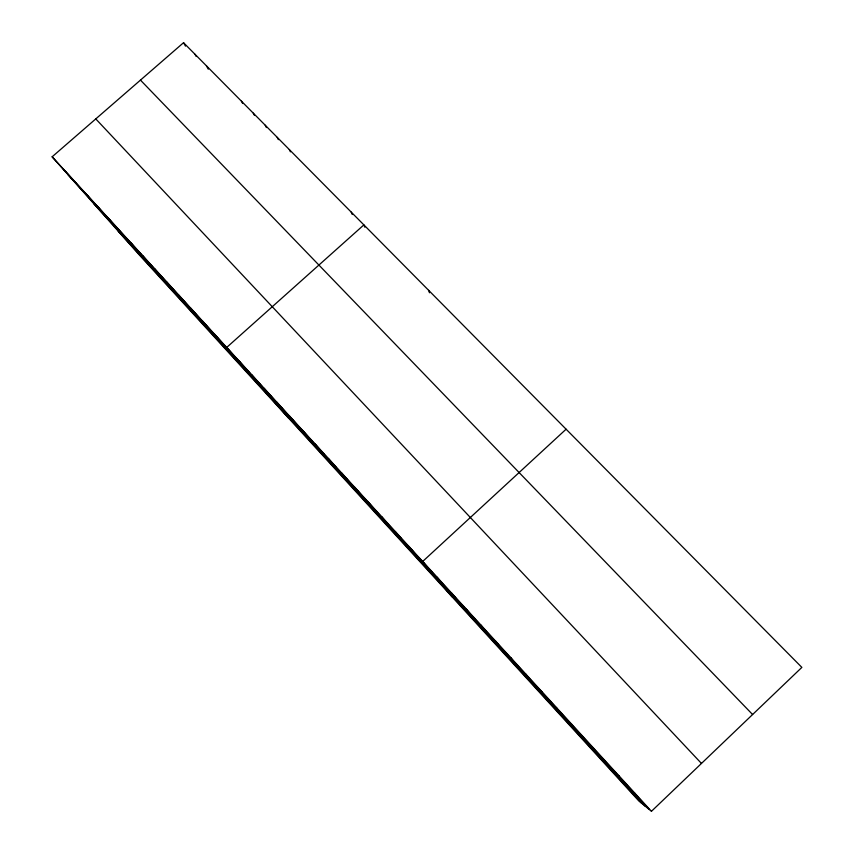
<?xml version="1.0" encoding="UTF-8"?>
<svg xmlns="http://www.w3.org/2000/svg" width="854" height="854" viewBox="0 0 854 854"><rect width="100%" height="100%" fill="white"/><g stroke="black" fill="none" stroke-linecap="round" stroke-linejoin="round"><path stroke-width="1.28" d="M651.453 811.3L801.863 667.39L183.546 42.7L52.137 156.805L139.629 255.303L638.835 800.945L651.453 811.3L52.137 156.805M566.106 429.199L422.677 561.462L452.033 596.775M602.636 758.608L603.255 758.672M618.008 775.4L619.171 776.062M633.508 792.331L635.237 793.601M140.462 80.116L752.598 714.52M95.776 118.909L701.465 763.444M67.679 174.301L649.147 809.411M93.865 203.775L645.336 806.283M118.204 231.188L641.845 803.422M85.507 193.25L100.228 209.86M63.185 168.868L89.296 197.914M131.164 243.112L144.732 258.463M108.17 217.994L133.48 246.176M96.79 205.579L111.233 221.88M166.306 281.489L178.966 295.858M154.51 268.604L167.469 283.304M142.789 255.805L156.058 270.835M202.259 320.752L213.959 334.085M190.186 307.568L202.206 321.243M178.198 294.481L190.549 308.507M288.353 417.862L226.694 347.439L363.879 224.89L364.839 227.207M214.429 334.042L225.798 347.012M251.503 374.532L261.858 386.392M239.056 360.932L249.742 373.166M276.707 402.053L286.346 413.144M264.057 388.239L274.049 399.715M289.453 415.973L298.729 426.669M315.254 444.155L323.783 454.04M302.305 430.01L311.208 440.301M328.31 458.406L336.455 467.875M341.461 472.774L349.233 481.827M354.73 487.26L362.096 495.886M368.095 501.864L375.066 510.051M381.578 516.585L388.143 524.324M395.167 531.423L401.316 538.714M408.863 546.379L414.596 553.221M437.024 577.133L441.87 583.015M451.488 592.932L455.887 598.323M466.081 608.87L470.02 613.759M480.802 624.947L484.261 629.323M495.651 641.151L498.629 645.005M510.617 657.505L513.115 660.836M525.722 673.998L527.719 676.784M540.956 690.64L542.45 692.872M556.328 707.422L557.31 709.098M183.546 42.7L185.478 46.137M194.958 54.229L196.217 56.492M206.454 65.843L208.291 69.195M241.447 101.199L242.632 103.462M253.286 113.155L254.439 115.386M265.21 125.207L266.395 127.545M277.219 137.345L278.361 139.64M289.325 149.567L290.424 151.831M351.218 212.102L352.232 214.461M571.838 724.352L572.287 725.462M428.665 290.339L429.477 292.762"/></g></svg>
